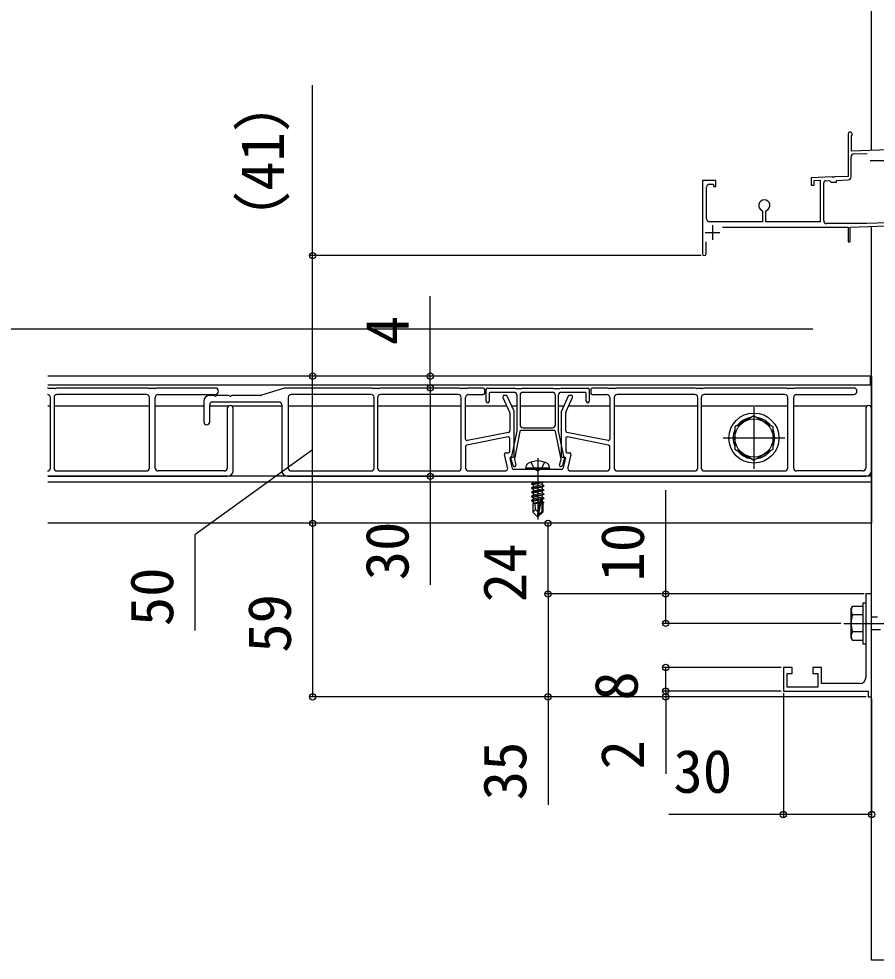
# Model space of a CAD drawing. Units: millimetres, scale not verified. Extents: x -875 to 875, y -1304 to 1296.
# Drawn here: x 26.1 to 317.5, y 301.6 to 621.6 of the extents above; entities that cross this region are included whole.
import ezdxf
from ezdxf.enums import TextEntityAlignment as Align

# ---------------------------------------------------------------- set-up
doc = ezdxf.new("R2010")
doc.units = ezdxf.units.MM
doc.header["$LTSCALE"] = 8
for name, color, linetype in [('0-2_YKK_11', 7, 'Continuous'), ('0-4_YKK_12', 2, 'Continuous'), ('0-5_YKK_13', 4, 'Continuous'), ('0-6_YKK_D', 6, 'Continuous'), ('0-8_YSS_K', 3, 'Continuous')]:
    doc.layers.add(name, color=color, linetype=linetype)
doc.styles.add('ＭＳ ゴシック', font='')
doc.styles.get('ＭＳ ゴシック').set_extended_font_data('MS Gothic')

msp = doc.modelspace()

# ---------------------------------------------------------------- linework, layer by layer
at = {"layer": '0-2_YKK_11'}
for p, q in [((309, 567.836), (309, 574.669)), ((309.965, 575.668), (314.478, 575.826)), ((315.5, 573.4), (320.5, 573.4)), ((300.371, 566.56), (301.689, 566.616)), ((301.689, 566.616), (302, 566.326)), ((302.729, 567.732), (302.542, 567.846)), ((303.279, 567.752), (302.729, 567.732)), ((303.458, 567.878), (303.279, 567.752)), ((259.9, 553.6), (259.9, 564.4)), ((299.7, 553), (299.7, 565.861)), ((302, 566.326), (302.31, 566.037)), ((278.766, 556.448), (278.95, 556.171)), ((261.9, 551.5), (261.9, 546.5)), ((259.4, 549), (264.4, 549)), ((259.7, 541.7), (259.7, 545.827))]:
    msp.add_line(p, q, dxfattribs=at)
for points in [[(325, 587.342), (325, 583.607), (324.993, 583.607), (324.8, 583.407), (324.8, 577.187), (309.1, 576.638), (309.1, 581.686), (309.19, 581.9)], [(308, 582.4), (308, 568.037), (303.458, 567.878)], [(260.9, 565.4), (262.2, 565.4), (262.2, 564.6), (263, 564.6), (263, 566.6), (258.5, 566.6), (258.5, 541.7)], [(302.542, 567.846), (295.5, 567.6), (295.5, 565.1), (296.5, 565.1), (296.5, 566.634), (298.5, 566.704), (298.5, 552.6), (280.05, 552.6), (280.05, 556.171), (280.234, 556.448)], [(302.31, 566.037), (304, 566.096), (304, 566.696), (308.035, 566.837)], [(278.95, 556.171), (278.95, 552.6), (260.9, 552.6)], [(265.257, 550.8), (308, 550.8), (308, 545.8), (308.7, 545.8), (308.7, 550.8), (348.965, 552.206)], [(349.035, 553.209), (314.41, 552), (300.7, 552)], [(316, 391.1), (316, 426.1), (314, 426.1), (314, 416.558), (314.12, 416.375), (314.12, 415.825), (314, 415.642), (314, 397.6)], [(312, 395.6), (299, 395.6), (299, 401.1), (296, 401.1), (296, 399.1), (297.7, 399.1), (297.7, 394.4), (287.3, 394.4), (287.3, 399.1), (289, 399.1), (289, 401.1), (286, 401.1), (286, 393.1), (314.8, 393.1), (314.8, 391.1), (316, 391.1)]]:
    msp.add_lwpolyline(points, dxfattribs=at)
for centre, radius, start, end in [((308.7, 582.4), 0.7, 314.42726, 180.00002), ((310, 574.669), 1, 92.00001, 180.00002), ((300.4, 565.861), 0.7, 92.39002, 180.00002), ((308, 567.836), 1, 271.99997, 0), ((260.9, 564.4), 1, 89.99998, 180.00002), ((279.5, 558.2), 1.9, 292.72723, 247.27088), ((260.9, 553.6), 1, 180.00002, 270), ((300.7, 553), 1, 180.00002, 270), ((259.1, 541.7), 0.6, 180.00002, 0), ((312, 397.6), 2, 270.00001, 359.99999)]:
    msp.add_arc(centre, radius, start, end, dxfattribs=at)
at = {"layer": '0-4_YKK_12'}
for p, q in [((296, 516.1), (-548.742, 516.1)), ((316, 500.1), (36, 500.1)), ((315.5, 500.1), (36, 500.1)), ((315.5, 500.1), (315.5, 497.1)), ((316, 499.8), (315.5, 499.8)), ((316, 500.1), (316, 450.1)), ((316, 497.1), (36, 497.1)), ((315.5, 497.1), (36, 497.1)), ((316, 498.8), (315.5, 498.8)), ((36.901, 489.9), (36, 489.9)), ((70.501, 489.9), (38.101, 489.9)), ((89.001, 489.9), (72.501, 489.9)), ((97.401, 489.9), (91.001, 489.9)), ((115.501, 489.9), (98.601, 489.9)), ((146.901, 489.9), (117.701, 489.9)), ((176.501, 489.9), (148.101, 489.9)), ((192.035, 489.9), (178.001, 489.9)), ((195.501, 489.9), (193.683, 489.9)), ((208.501, 489.9), (196.501, 489.9)), ((211.322, 489.9), (209.501, 489.9)), ((227.001, 489.9), (212.97, 489.9)), ((256.901, 489.9), (228.501, 489.9)), ((287.501, 489.9), (258.101, 489.9)), ((276.001, 489.6), (276.001, 468.6)), ((314.401, 489.9), (289.501, 489.9)), ((316, 489.9), (315.601, 489.9)), ((286.501, 479.1), (265.501, 479.1)), ((316, 466.1), (36, 466.1)), ((316, 464.1), (36, 464.1)), ((316, 450.1), (36, 450.1))]:
    msp.add_line(p, q, dxfattribs=at)
at = {"layer": '0-5_YKK_13'}
for p, q in [((36.431, 495.971), (36.071, 496.079)), ((38.931, 496.079), (38.571, 495.971)), ((69.928, 496.1), (39.074, 496.1)), ((70.431, 495.971), (70.071, 496.079)), ((72.931, 496.079), (72.571, 495.971)), ((92.901, 496.1), (73.074, 496.1)), ((116.428, 496.077), (108.574, 493.623)), ((145.928, 496.1), (116.577, 496.1)), ((146.431, 495.971), (146.071, 496.079)), ((148.931, 496.079), (148.571, 495.971)), ((175.678, 496.1), (149.074, 496.1)), ((176.181, 495.971), (175.821, 496.079)), ((178.681, 496.079), (178.321, 495.971)), ((184.001, 496.1), (178.824, 496.1)), ((185.501, 496.1), (194.428, 496.1)), ((194.571, 496.079), (194.931, 495.971)), ((197.071, 495.971), (197.431, 496.079)), ((197.574, 496.1), (207.428, 496.1)), ((207.571, 496.079), (207.931, 495.971)), ((210.071, 495.971), (210.431, 496.079)), ((210.574, 496.1), (219.501, 496.1)), ((226.178, 496.1), (221.001, 496.1)), ((226.681, 495.971), (226.321, 496.079)), ((229.181, 496.079), (228.821, 495.971)), ((255.928, 496.1), (229.324, 496.1)), ((256.431, 495.971), (256.071, 496.079)), ((258.931, 496.079), (258.571, 495.971)), ((286.928, 496.1), (259.074, 496.1)), ((287.431, 495.971), (287.071, 496.079)), ((289.931, 496.079), (289.571, 495.971)), ((309.901, 496.1), (290.074, 496.1)), ((38.428, 495.95), (36.574, 495.95)), ((36.901, 468.9), (36.901, 492.9)), ((36.901, 468.9), (36.901, 492.9)), ((38.101, 492.9), (38.101, 468.9)), ((69.501, 493.9), (39.101, 493.9)), ((70.501, 468.9), (70.501, 492.9)), ((72.428, 495.95), (70.574, 495.95)), ((72.501, 468.9), (72.501, 492.9)), ((73.501, 493.9), (92.901, 493.9)), ((92.481, 493.6), (91.001, 493.6)), ((97.481, 493.6), (93.521, 493.6)), ((108.425, 493.6), (98.521, 493.6)), ((117.701, 492.9), (117.701, 468.9)), ((145.901, 493.9), (118.701, 493.9)), ((148.428, 495.95), (146.574, 495.95)), ((146.901, 468.9), (146.901, 492.9)), ((148.101, 492.9), (148.101, 468.9)), ((175.501, 493.9), (149.101, 493.9)), ((178.178, 495.95), (176.324, 495.95)), ((176.501, 468.9), (176.501, 492.9)), ((178.001, 478.71), (178.001, 492.9)), ((179.001, 493.9), (184.001, 493.9)), ((184.501, 494.4), (184.501, 495.6)), ((185.001, 491.6), (185.001, 495.6)), ((186.001, 494.3), (186.001, 491.6)), ((194.501, 494.6), (186.301, 494.6)), ((190.675, 492.893), (192.956, 487.874)), ((191.679, 493.6), (191.13, 493.6)), ((194.456, 488.199), (192.134, 493.307)), ((195.074, 495.95), (196.928, 495.95)), ((195.501, 481.63), (195.501, 493.6)), ((196.501, 493.6), (196.501, 483.6)), ((208.074, 495.95), (209.928, 495.95)), ((208.501, 483.6), (208.501, 493.6)), ((209.501, 493.6), (209.501, 481.63)), ((218.701, 494.6), (210.501, 494.6)), ((212.868, 493.307), (210.546, 488.188)), ((212.046, 487.863), (214.328, 492.893)), ((213.872, 493.6), (213.323, 493.6)), ((219.001, 491.6), (219.001, 494.3)), ((220.001, 495.6), (220.001, 491.6)), ((220.501, 495.6), (220.501, 494.4)), ((221.001, 493.9), (226.001, 493.9)), ((228.678, 495.95), (226.824, 495.95)), ((227.001, 492.9), (227.001, 478.71)), ((228.501, 492.9), (228.501, 468.9)), ((255.901, 493.9), (229.501, 493.9)), ((258.428, 495.95), (256.574, 495.95)), ((256.901, 468.9), (256.901, 492.9)), ((258.101, 492.9), (258.101, 468.9)), ((286.501, 493.9), (259.101, 493.9)), ((287.501, 468.9), (287.501, 492.9)), ((289.428, 495.95), (287.574, 495.95)), ((289.501, 468.9), (289.501, 492.9)), ((290.501, 493.9), (309.901, 493.9)), ((89.001, 491.6), (89.001, 484.6)), ((91.001, 484.6), (91.001, 490.4)), ((92.001, 491.4), (114.501, 491.4)), ((115.501, 490.4), (115.501, 468.1)), ((97.001, 489.1), (97.001, 468.9)), ((99.001, 468.1), (99.001, 489.1)), ((193.001, 487.667), (193.001, 481.51)), ((194.501, 472.9), (194.501, 487.992)), ((210.501, 487.981), (210.501, 472.9)), ((212.001, 481.51), (212.001, 487.657)), ((314.001, 489.1), (314.001, 468.9)), ((316.001, 468.1), (316.001, 489.1)), ((192.599, 481.02), (178.599, 478.22)), ((193.738, 472.783), (195.495, 481.571)), ((196.473, 481.359), (194.58, 471.898)), ((208.235, 481.6), (196.767, 481.6)), ((197.501, 482.6), (207.501, 482.6)), ((210.422, 471.898), (208.529, 481.359)), ((209.507, 481.571), (211.264, 472.783)), ((226.403, 478.22), (212.403, 481.02)), ((192.403, 479.451), (178.403, 476.651)), ((193.001, 474.6), (193.001, 478.96)), ((212.001, 478.96), (212.001, 474.6)), ((226.599, 476.651), (212.599, 479.451)), ((178.001, 476.16), (178.001, 468.9)), ((191.735, 474.1), (192.501, 474.1)), ((212.501, 474.1), (213.267, 474.1)), ((227.001, 468.9), (227.001, 476.16)), ((192.285, 469.132), (191.248, 473.484)), ((193.909, 468.784), (193.089, 472.231)), ((193.381, 472.6), (194.201, 472.6)), ((194.12, 469.762), (193.415, 472.211)), ((194.586, 471.756), (195.081, 470.038)), ((202.501, 472.3), (202.501, 451.4)), ((209.92, 470.038), (210.416, 471.756)), ((210.801, 472.6), (211.621, 472.6)), ((211.587, 472.211), (210.881, 469.762)), ((211.913, 472.231), (211.092, 468.784)), ((213.753, 473.484), (212.717, 469.132)), ((39.101, 467.9), (69.501, 467.9)), ((96.001, 467.9), (73.501, 467.9)), ((118.701, 467.9), (145.901, 467.9)), ((149.101, 467.9), (175.501, 467.9)), ((179.001, 467.9), (191.312, 467.9)), ((201.981, 468.4), (194.396, 468.4)), ((198.501, 468.9), (198.642, 469.702)), ((206.501, 468.9), (198.501, 468.9)), ((198.501, 468.9), (198.589, 468.4)), ((206.413, 468.4), (198.589, 468.4)), ((210.606, 468.4), (203.021, 468.4)), ((206.501, 468.9), (206.359, 469.702)), ((206.501, 468.9), (206.413, 468.4)), ((213.69, 467.9), (226.001, 467.9)), ((229.501, 467.9), (255.901, 467.9)), ((259.101, 467.9), (286.501, 467.9)), ((313.001, 467.9), (290.501, 467.9)), ((36, 466.1), (97.001, 466.1)), ((117.501, 466.1), (314.001, 466.1)), ((204.301, 464.1), (200.401, 463.45)), ((200.401, 463.55), (203.701, 464.1)), ((201.98, 464.1), (200.951, 463.868)), ((200.951, 464.1), (200.951, 463.868)), ((200.401, 463.55), (200.951, 463.868)), ((200.401, 463.55), (200.401, 463.45)), ((200.401, 463.45), (200.951, 463.132)), ((200.401, 462.15), (204.601, 462.85)), ((204.601, 462.75), (200.401, 462.05)), ((200.401, 462.15), (200.951, 462.468)), ((200.401, 462.15), (200.401, 462.05)), ((200.401, 462.05), (200.951, 461.732)), ((200.401, 460.75), (204.601, 461.45)), ((204.601, 461.35), (200.401, 460.65)), ((200.401, 460.75), (200.951, 461.068)), ((204.051, 463.168), (200.951, 462.468)), ((200.951, 463.132), (200.951, 462.468)), ((204.051, 461.768), (200.951, 461.068)), ((200.951, 461.732), (200.951, 461.068)), ((204.051, 463.832), (204.051, 463.168)), ((204.601, 462.85), (204.051, 463.168)), ((204.051, 462.432), (204.051, 461.768)), ((204.601, 461.45), (204.051, 461.768)), ((204.051, 461.032), (204.051, 460.368)), ((204.601, 462.85), (204.601, 462.75)), ((204.601, 461.45), (204.601, 461.35)), ((200.401, 460.75), (200.401, 460.65)), ((200.401, 460.65), (200.951, 460.332)), ((200.401, 459.35), (204.601, 460.05)), ((204.601, 459.95), (200.401, 459.25)), ((200.401, 459.35), (200.951, 459.668)), ((200.401, 459.35), (200.401, 459.25)), ((200.401, 459.25), (200.951, 458.932)), ((200.401, 457.95), (203.426, 458.454)), ((203.399, 458.35), (200.401, 457.85)), ((200.401, 457.95), (200.951, 458.268)), ((200.401, 457.95), (200.401, 457.85)), ((200.401, 457.85), (200.951, 457.532)), ((204.051, 460.368), (200.951, 459.668)), ((200.951, 460.332), (200.951, 459.668)), ((204.051, 458.968), (200.951, 458.268)), ((200.951, 458.932), (200.951, 458.268)), ((203.341, 458.072), (200.951, 457.532)), ((203.41, 458.407), (202.501, 454.022)), ((203.833, 458.523), (202.651, 452.824)), ((203.833, 458.522), (204.601, 458.65)), ((204.601, 458.55), (203.888, 458.431)), ((203.901, 458.352), (203.901, 454.074)), ((204.601, 460.05), (204.051, 460.368)), ((204.051, 459.632), (204.051, 458.968)), ((204.601, 458.65), (204.051, 458.968)), ((204.051, 458.232), (204.051, 457.568)), ((204.601, 460.05), (204.601, 459.95)), ((204.601, 458.65), (204.601, 458.55)), ((200.801, 456.8), (200.951, 456.868)), ((200.801, 456.8), (200.801, 453.95)), ((203.077, 456.8), (200.801, 456.8)), ((201.758, 454.753), (200.801, 453.95)), ((200.951, 457.532), (200.951, 456.868)), ((203.196, 457.375), (200.951, 456.868)), ((203.136, 457.083), (201.418, 456.8)), ((203.081, 456.816), (202.997, 456.8)), ((204.051, 457.568), (203.898, 457.533)), ((204.501, 457.308), (203.901, 457.209)), ((204.501, 457.092), (203.901, 456.976)), ((204.201, 456.8), (203.901, 456.8)), ((204.501, 457.308), (204.051, 457.568)), ((204.501, 457.092), (204.201, 456.919)), ((204.201, 456.919), (204.201, 453.95)), ((204.501, 457.308), (204.501, 457.092)), ((202.351, 452.4), (200.801, 453.95)), ((202.501, 454.022), (202.351, 452.4)), ((202.351, 452.4), (202.651, 452.4)), ((202.501, 454.022), (202.501, 452.4)), ((203.901, 454.074), (202.651, 452.824)), ((202.651, 452.4), (204.201, 453.95)), ((202.651, 452.824), (202.651, 452.4)), ((204.201, 453.95), (203.901, 454.074)), ((313, 423.1), (313, 409.1)), ((313, 423.1), (314, 423.1)), ((314, 423.1), (314, 409.1)), ((309, 421.1), (309.433, 421.85)), ((309, 411.1), (309, 421.1)), ((313, 421.85), (309.431, 421.85)), ((313, 421.85), (313, 410.35)), ((306.5, 416.1), (405.5, 416.1)), ((313, 418.987), (309.447, 418.987)), ((316, 418.35), (318, 418.35)), ((313, 413.213), (309.447, 413.213)), ((319, 413.85), (316, 413.85)), ((309, 411.1), (309.433, 410.35)), ((309.431, 410.35), (313, 410.35)), ((313, 409.1), (314, 409.1))]:
    msp.add_line(p, q, dxfattribs=at)
for points in [[(207.501, 494.6), (202.501, 494.6), (197.501, 494.6)], [(200.201, 470.879), (201.356, 468.563), (202.501, 467.954)], [(204.801, 470.879), (203.646, 468.563), (202.501, 467.954)], [(204.514, 464.1), (204.051, 463.832), (200.951, 463.132)], [(204.601, 462.75), (204.051, 462.432), (200.951, 461.732)], [(204.601, 461.35), (204.051, 461.032), (200.951, 460.332)], [(204.601, 459.95), (204.051, 459.632), (200.951, 458.932)], [(204.601, 458.55), (204.051, 458.232), (203.901, 458.199)], [(202.501, 454.022), (201.758, 454.753), (201.601, 456.8)]]:
    msp.add_lwpolyline(points, dxfattribs=at)
msp.add_lwpolyline([(276.001, 486.606), (269.501, 482.853), (269.501, 475.347), (276.001, 471.594), (282.501, 475.347), (282.501, 482.853)], close=True, dxfattribs=at)
for radius in [8.5, 6.5]:
    msp.add_circle((276.001, 479.1), radius, dxfattribs=at)
for centre, radius, start, end in [((35.928, 495.6), 0.5, 73.30076, 90), ((39.074, 495.6), 0.5, 90, 106.69924), ((69.928, 495.6), 0.5, 73.30076, 90), ((73.074, 495.6), 0.5, 90, 106.69924), ((92.901, 495), 1.1, 270, 90), ((116.577, 495.6), 0.5, 90, 107.35402), ((145.928, 495.6), 0.5, 73.30076, 90), ((149.074, 495.6), 0.5, 90, 106.69924), ((175.678, 495.6), 0.5, 73.30076, 90), ((178.824, 495.6), 0.5, 90, 106.69924), ((184.001, 495.6), 0.5, 0, 90), ((185.501, 495.6), 0.5, 90, 180), ((194.428, 495.6), 0.5, 73.30076, 90), ((197.574, 495.6), 0.5, 90, 106.69924), ((207.428, 495.6), 0.5, 73.30076, 90), ((210.574, 495.6), 0.5, 90, 106.69924), ((219.501, 495.6), 0.5, 0, 90), ((221.001, 495.6), 0.5, 90, 180), ((226.178, 495.6), 0.5, 73.30076, 90), ((229.324, 495.6), 0.5, 90, 106.69924), ((255.928, 495.6), 0.5, 73.30076, 90), ((259.074, 495.6), 0.5, 90, 106.69924), ((286.928, 495.6), 0.5, 73.30076, 90), ((290.074, 495.6), 0.5, 90, 106.69924), ((309.901, 495), 1.1, 270, 90), ((35.901, 492.9), 1, 0, 90), ((35.901, 492.9), 1, 0, 90), ((36.574, 496.45), 0.5, 253.30076, 270), ((39.101, 492.9), 1, 90, 180), ((38.428, 496.45), 0.5, 270, 286.69924), ((69.501, 492.9), 1, 0, 90), ((70.574, 496.45), 0.5, 253.30076, 270), ((72.428, 496.45), 0.5, 270, 286.69924), ((73.501, 492.9), 1, 90, 180), ((91.001, 491.6), 2, 90, 180), ((92.481, 493.3), 0.3, 30, 90), ((93.001, 493.6), 0.3, 210, 330), ((93.521, 493.3), 0.3, 90, 150), ((97.481, 493.3), 0.3, 30, 90), ((98.001, 493.6), 0.3, 210, 330), ((98.521, 493.3), 0.3, 90, 150), ((108.425, 494.1), 0.5, 270, 287.35402), ((118.701, 492.9), 1, 90, 180), ((145.901, 492.9), 1, 0, 90), ((146.574, 496.45), 0.5, 253.30076, 270), ((149.101, 492.9), 1, 90, 180), ((148.428, 496.45), 0.5, 270, 286.69924), ((175.501, 492.9), 1, 360, 90), ((176.324, 496.45), 0.5, 253.30076, 270), ((179.001, 492.9), 1, 90, 180), ((178.178, 496.45), 0.5, 270, 286.69924), ((184.001, 494.4), 0.5, 270, 0), ((186.301, 494.3), 0.3, 90, 180), ((191.13, 493.1), 0.5, 90, 204.44395), ((191.679, 493.1), 0.5, 24.44395, 90), ((194.501, 493.6), 1, 0, 90), ((195.074, 496.45), 0.5, 253.30076, 270), ((197.501, 493.6), 1, 90, 180), ((196.928, 496.45), 0.5, 270, 286.69924), ((207.501, 493.6), 1, 0, 90), ((208.074, 496.45), 0.5, 253.30076, 270), ((210.501, 493.6), 1, 90, 180), ((209.928, 496.45), 0.5, 270, 286.69924), ((213.323, 493.1), 0.5, 90, 155.5983), ((213.872, 493.1), 0.5, 335.5983, 90), ((218.701, 494.3), 0.3, 360, 90), ((221.001, 494.4), 0.5, 180, 270), ((226.001, 492.9), 1, 0, 90), ((226.824, 496.45), 0.5, 253.30076, 270), ((229.501, 492.9), 1, 90, 180), ((228.678, 496.45), 0.5, 270, 286.69924), ((255.901, 492.9), 1, 0, 90), ((256.574, 496.45), 0.5, 253.30076, 270), ((259.101, 492.9), 1, 90, 180), ((258.428, 496.45), 0.5, 270, 286.69924), ((286.501, 492.9), 1, 0, 90), ((287.574, 496.45), 0.5, 253.30076, 270), ((289.428, 496.45), 0.5, 270, 286.69924), ((290.501, 492.9), 1, 90, 180), ((92.001, 490.4), 1, 90, 180), ((98.001, 489.1), 1, 0, 180), ((114.501, 490.4), 1, 0, 90), ((185.501, 491.6), 0.5, 180, 270), ((185.501, 491.6), 0.5, 270, 0), ((219.501, 491.6), 0.5, 180, 270), ((219.501, 491.6), 0.5, 270, 0), ((315.001, 489.1), 1, 0, 180), ((192.501, 487.667), 0.5, 360, 24.44395), ((194.001, 487.992), 0.5, 0, 24.44395), ((211.001, 487.981), 0.5, 155.5983, 180), ((212.501, 487.657), 0.5, 155.5983, 180), ((90.001, 484.6), 1, 180, 0), ((197.501, 483.6), 1, 180, 270), ((207.501, 483.6), 1, 270, 360), ((276.001, 479.1), 7.05, 97.21814, 142.78186), ((276.001, 479.1), 7.05, 37.21814, 82.78186), ((192.501, 481.51), 0.5, 281.30993, 0), ((195.201, 481.63), 0.3, 348.69007, 0), ((196.767, 481.3), 0.3, 90, 168.69007), ((208.235, 481.3), 0.3, 11.30993, 90), ((209.801, 481.63), 0.3, 180, 191.30993), ((212.501, 481.51), 0.5, 180, 258.69007), ((276.001, 479.1), 7.05, 157.21814, 202.78186), ((276.001, 479.1), 7.05, 337.21814, 22.78186), ((178.501, 478.71), 0.5, 180, 281.30993), ((192.501, 478.96), 0.5, 0, 101.30993), ((212.501, 478.96), 0.5, 78.69007, 180), ((226.501, 478.71), 0.5, 258.69007, 0), ((178.501, 476.16), 0.5, 101.30993, 180), ((191.735, 473.6), 0.5, 90, 193.3925), ((192.501, 474.6), 0.5, 270, 0), ((212.501, 474.6), 0.5, 180, 270), ((213.267, 473.6), 0.5, 346.6075, 90), ((226.501, 476.16), 0.5, 360, 78.69007), ((276.001, 479.1), 7.05, 217.21814, 262.78186), ((276.001, 479.1), 7.05, 277.21814, 322.78186), ((193.381, 472.3), 0.3, 90, 193.3925), ((193.701, 472.3), 0.3, 114.827, 197.33887), ((193.443, 472.842), 0.3, 296.01796, 348.69007), ((194.201, 472.9), 0.3, 270, 0), ((194.875, 471.839), 0.3, 168.69007, 196.079), ((202.501, 464.8), 6.5, 57.94412, 122.05588), ((210.127, 471.839), 0.3, 343.921, 11.30993), ((210.801, 472.9), 0.3, 180, 270), ((211.558, 472.842), 0.3, 191.30993, 243.98204), ((211.301, 472.3), 0.3, 342.66113, 65.173), ((211.621, 472.3), 0.3, 346.6075, 90), ((35.901, 468.9), 1, 270, 0), ((35.901, 468.9), 1, 270, 0), ((39.101, 468.9), 1, 180, 270), ((69.501, 468.9), 1, 270, 0), ((73.501, 468.9), 1, 180, 270), ((96.001, 468.9), 1, 270, 0), ((97.001, 468.1), 2, 270, 0), ((117.501, 468.1), 2, 180, 270), ((118.701, 468.9), 1, 180, 270), ((145.901, 468.9), 1, 270, 0), ((149.101, 468.9), 1, 180, 270), ((175.501, 468.9), 1, 270, 360), ((179.001, 468.9), 1, 180, 270), ((191.312, 468.9), 1, 270, 13.3925), ((194.396, 468.9), 0.5, 193.3925, 270), ((194.601, 469.9), 0.5, 196.079, 16.079), ((199.529, 469.546), 0.9, 122.05588, 170), ((201.981, 468.1), 0.3, 30, 90), ((202.501, 468.4), 0.3, 210, 330), ((203.021, 468.1), 0.3, 90, 150), ((205.473, 469.546), 0.9, 10, 57.94412), ((210.401, 469.9), 0.5, 163.921, 343.921), ((210.606, 468.9), 0.5, 270, 346.6075), ((213.69, 468.9), 1, 166.6075, 270), ((226.001, 468.9), 1, 270, 0), ((229.501, 468.9), 1, 180, 270), ((255.901, 468.9), 1, 270, 0), ((259.101, 468.9), 1, 180, 270), ((286.501, 468.9), 1, 270, 0), ((290.501, 468.9), 1, 180, 270), ((313.001, 468.9), 1, 270, 0), ((314.001, 468.1), 2, 270, 0), ((203.653, 458.352), 0.248, 0, 167.19096), ((311.556, 420.43), 2.556, 146.25178, 214.38425), ((318.553, 416.1), 9.553, 162.41205, 197.58795), ((311.556, 411.77), 2.556, 145.61575, 213.74822)]:
    msp.add_arc(centre, radius, start, end, dxfattribs=at)
at = {"layer": '0-6_YKK_D'}
for p, q in [((258.1, 541.1), (125, 541.1)), ((166, 500.1), (166, 527.314)), ((263.748, 500.1), (125, 500.1)), ((136.666, 500.1), (125, 500.1)), ((126, 450.1), (126, 500.1)), ((211.492, 500.1), (165, 500.1)), ((166, 496.1), (166, 500.1)), ((166, 496.1), (166, 491.8)), ((136.666, 450.1), (125, 450.1)), ((136.666, 450.1), (125, 450.1)), ((126, 450.1), (126, 391.1)), ((206, 426.1), (206, 450.1)), ((313.5, 426.1), (205, 426.1)), ((313.5, 426.1), (205, 426.1)), ((313.5, 426.1), (245, 426.1)), ((305.5, 416.1), (245, 416.1)), ((285.3, 401.1), (245, 401.1)), ((246, 393.1), (246, 401.1)), ((246, 393.1), (246, 397.4)), ((314.1, 391.1), (125, 391.1)), ((314.1, 391.1), (205, 391.1)), ((285.3, 393.1), (245, 393.1)), ((285.3, 393.1), (245, 393.1)), ((314.1, 391.1), (245, 391.1)), ((246, 393.1), (246, 391.1)), ((246, 391.1), (246, 364.909)), ((286, 392.4), (286, 350.1)), ((316, 390.4), (316, 350.1))]:
    msp.add_line(p, q, dxfattribs=at)
for points in [[(126, 500.1), (126, 541.1), (126, 599.014)], [(166, 496.1), (166, 466.1), (166, 429.209)], [(126, 475.1), (86, 446.209), (86, 413.618)], [(246, 416.1), (246, 426.1), (246, 461.4)], [(206, 426.1), (206, 391.1), (206, 354.448)], [(316, 351.1), (286, 351.1), (247.109, 351.1)]]:
    msp.add_lwpolyline(points, dxfattribs=at)
for centre in [(126, 541.1), (126, 500.1), (126, 500.1), (166, 500.1), (166, 496.1), (166, 496.1), (166, 466.1), (126, 450.1), (126, 450.1), (206, 450.1), (206, 426.1), (206, 426.1), (246, 426.1), (246, 416.1), (246, 401.1), (246, 393.1), (246, 393.1), (126, 391.1), (206, 391.1), (246, 391.1), (286, 351.1), (316, 351.1)]:
    msp.add_circle(centre, 1.075, dxfattribs=at)
at = {"layer": '0-8_YSS_K'}
for p, q in [((316, 576.879), (316, 994.9)), ((316, 301.6), (316, 551.055)), ((336, 301.6), (316, 301.6))]:
    msp.add_line(p, q, dxfattribs=at)

# ---------------------------------------------------------------- texts
at = {"layer": '0-6_YKK_D', "style": 'ＭＳ ゴシック'}
for s, p in [('（41）', (120.614, 543.173)), ('4', (163, 510.677)), ('30', (163, 430.732)), ('10', (243, 430.332)), ('24', (203, 423.27)), ('50', (83, 415.141)), ('59', (123, 406.111)), ('8', (240.868, 389.827)), ('35', (203, 355.971)), ('2', (243, 366.432))]:
    msp.add_text(s, height=14.66, rotation=90, dxfattribs=at).set_placement(p, align=Align.BOTTOM_LEFT)
msp.add_text('30', height=14.66, dxfattribs=at).set_placement((248.632, 354.1), align=Align.BOTTOM_LEFT)

doc.saveas('drawing.dxf')
